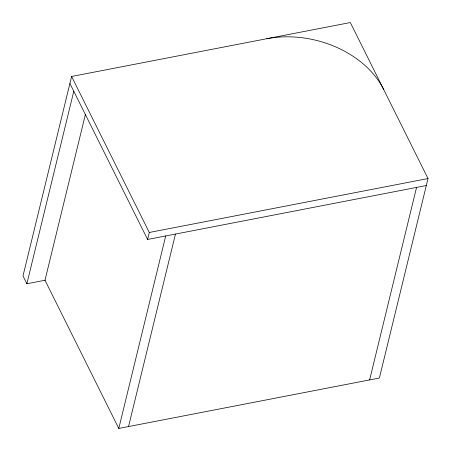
<?xml version="1.0" encoding="UTF-8"?>
<svg xmlns="http://www.w3.org/2000/svg" width="451" height="451" viewBox="0 0 451 451"><rect width="100%" height="100%" fill="white"/><g stroke="black" fill="none" stroke-linecap="round" stroke-linejoin="round"><path stroke-width="0.68" d="M85.425 114.379L44.987 280.251L118.788 428.45L379.387 378.028L428.016 178.545L350.331 22.55L71.613 76.478L22.984 275.961L26.868 283.758L45.224 280.206M26.868 283.758L73.795 91.26M426.313 185.53L147.595 239.458L149.298 232.474L71.613 76.478M118.788 428.45L165.714 235.952M128.541 426.561L175.467 234.063M369.628 379.911L416.555 187.413M149.298 232.474L428.016 178.545M69.911 83.463L147.595 239.458M266.716 38.73A91.175 67.222 13.7 0 1 383.621 89.405"/></g></svg>
